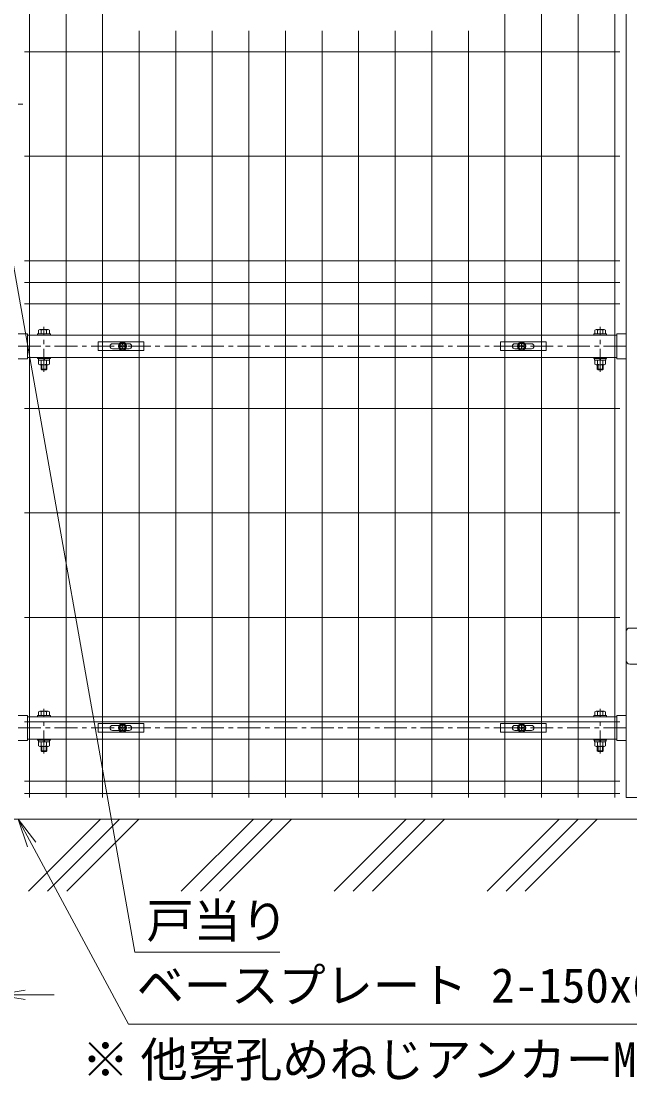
# Model space of a CAD drawing. Units: millimetres, scale not verified. Extents: x -4200 to 4200, y -2970 to 2970.
# Drawn here: x -3166 to -2321, y -670 to 802 of the extents above; entities that cross this region are included whole.
import ezdxf
from ezdxf.enums import TextEntityAlignment as Align

# ---------------------------------------------------------------- set-up
doc = ezdxf.new("R2010")
doc.units = ezdxf.units.MM
doc.header["$LTSCALE"] = 20
doc.linetypes.add('USER1', pattern=[50.8, 31.75, -6.35, 6.35, -6.35])
for name, color, linetype, lineweight in [('0-0_D-STR-TXT', 7, 'Continuous', 9), ('0-1_D-STR1', 1, 'Continuous', 18), ('0-2_D-STR-DIM', 7, 'Continuous', 9), ('0-3_0', 7, 'Continuous', 9), ('0-5_D-STR3', 3, 'Continuous', 13), ('0-6_D-BMK', 2, 'USER1', 13), ('0-7_Defpoints', 6, 'Continuous', 18), ('0-8_D-STR2', 7, 'Continuous', 9), ('0-9_D-BGD', 7, 'Continuous', 9), ('0-A_D-DCR-HCH', 7, 'Continuous', 9)]:
    doc.layers.add(name, color=color, linetype=linetype, lineweight=lineweight)
doc.styles.add('ＭＳ ゴシック', font='')
doc.styles.get('ＭＳ ゴシック').set_extended_font_data('MS Gothic')

# ---------------------------------------------------------------- blocks, each defined once
blk = doc.blocks.new('U5')
at = {"layer": '0-1_D-STR1'}
for p, q in [((17880, 28300), (17880, 600)), ((1000, 13484), (1260, 13484)), ((1260, 13484), (1260, 12786)), ((17620, 13445), (1260, 13445)), ((17880, 13484), (17620, 13484)), ((17620, 13484), (17620, 12786)), ((1260, 12786), (1000, 12786)), ((17620, 12825), (1260, 12825)), ((17620, 12786), (17880, 12786)), ((1000, 2884), (1260, 2884)), ((1260, 2884), (1260, 2186)), ((17620, 2845), (1260, 2845)), ((17620, 2884), (17620, 2186)), ((17880, 2884), (17620, 2884)), ((1260, 2186), (1000, 2186)), ((17620, 2225), (1260, 2225)), ((17620, 2186), (17880, 2186)), ((17880, 600), (18680, 600))]:
    blk.add_line(p, q, dxfattribs=at)
at = {"layer": '0-5_D-STR3'}
for p, q in [((1570, 13477), (1570, 13586)), ((1832.5, 13597.1), (1607.5, 13597.1)), ((1645, 13477), (1645, 13586)), ((1795, 13477), (1795, 13586)), ((1870, 13477), (1870, 13586)), ((17009.9, 13477), (17009.9, 13586)), ((17047.4, 13597.1), (17272.5, 13597.1)), ((17085, 13477), (17085, 13586)), ((17235, 13477), (17235, 13586)), ((17310, 13477), (17310, 13586)), ((1540, 13477), (1540, 13445)), ((1540, 13477), (1900, 13477)), ((1540, 13445), (1900, 13445)), ((1870, 13477), (1570, 13477)), ((1900, 13477), (1900, 13445)), ((16980, 13477), (16980, 13445)), ((17340, 13477), (16980, 13477)), ((17340, 13445), (16980, 13445)), ((17009.9, 13477), (17310, 13477)), ((17340, 13477), (17340, 13445)), ((1540, 12825), (1540, 12793)), ((1540, 12825), (1900, 12825)), ((1540, 12793), (1900, 12793)), ((1570, 12753), (1570, 12634)), ((1645, 12753), (1645, 12634)), ((1727.5, 12753), (1704.4, 12793)), ((1741.4, 12753), (1718.3, 12793)), ((1795, 12753), (1795, 12634)), ((1870, 12753), (1870, 12634)), ((1900, 12825), (1900, 12793)), ((16980, 12825), (16980, 12793)), ((17340, 12825), (16980, 12825)), ((17340, 12793), (16980, 12793)), ((17009.9, 12753), (17009.9, 12634)), ((17085, 12753), (17085, 12634)), ((17138.6, 12753), (17161.7, 12793)), ((17152.5, 12753), (17175.6, 12793)), ((17235, 12753), (17235, 12634)), ((17310, 12753), (17310, 12634)), ((17340, 12825), (17340, 12793)), ((1607.5, 12623), (1832.5, 12623)), ((1640, 12497), (1640, 12623)), ((1640, 12497), (1660, 12477)), ((1640, 12497), (1800, 12497)), ((1660, 12477), (1660, 12623)), ((1780, 12477), (1660, 12477)), ((1780, 12477), (1780, 12623)), ((1780, 12477), (1800, 12497)), ((1800, 12497), (1800, 12623)), ((17272.5, 12623), (17047.4, 12623)), ((17080, 12497), (17080, 12623)), ((17100, 12477), (17080, 12497)), ((17240, 12497), (17080, 12497)), ((17100, 12477), (17100, 12623)), ((17100, 12477), (17220, 12477)), ((17220, 12477), (17220, 12623)), ((17240, 12497), (17220, 12477)), ((17240, 12497), (17240, 12623)), ((19260, 5310), (17980, 5310)), ((17880, 5210), (17880, 4410)), ((17980, 4310), (19260, 4310)), ((1570, 2877), (1570, 2986)), ((1832.5, 2997.1), (1607.5, 2997.1)), ((1645, 2877), (1645, 2986)), ((1795, 2877), (1795, 2986)), ((1870, 2877), (1870, 2986)), ((17009.9, 2877), (17009.9, 2986)), ((17047.4, 2997.1), (17272.5, 2997.1)), ((17085, 2877), (17085, 2986)), ((17235, 2877), (17235, 2986)), ((17310, 2877), (17310, 2986)), ((1540, 2877), (1540, 2845)), ((1540, 2877), (1900, 2877)), ((1540, 2845), (1900, 2845)), ((1870, 2877), (1570, 2877)), ((1900, 2877), (1900, 2845)), ((16980, 2877), (16980, 2845)), ((17340, 2877), (16980, 2877)), ((17340, 2845), (16980, 2845)), ((17009.9, 2877), (17310, 2877)), ((17340, 2877), (17340, 2845)), ((1540, 2225), (1540, 2193)), ((1540, 2225), (1900, 2225)), ((1540, 2193), (1900, 2193)), ((1570, 2153), (1570, 2034)), ((1645, 2153), (1645, 2034)), ((1727.5, 2153), (1704.4, 2193)), ((1741.4, 2153), (1718.3, 2193)), ((1795, 2153), (1795, 2034)), ((1870, 2153), (1870, 2034)), ((1900, 2225), (1900, 2193)), ((16980, 2225), (16980, 2193)), ((17340, 2225), (16980, 2225)), ((17340, 2193), (16980, 2193)), ((17009.9, 2153), (17009.9, 2034)), ((17085, 2153), (17085, 2034)), ((17138.6, 2153), (17161.7, 2193)), ((17152.5, 2153), (17175.6, 2193)), ((17235, 2153), (17235, 2034)), ((17310, 2153), (17310, 2034)), ((17340, 2225), (17340, 2193)), ((1607.5, 2023), (1832.5, 2023)), ((1640, 1897), (1640, 2023)), ((1640, 1897), (1660, 1877)), ((1640, 1897), (1800, 1897)), ((1660, 1877), (1660, 2023)), ((1780, 1877), (1660, 1877)), ((1780, 1877), (1780, 2023)), ((1780, 1877), (1800, 1897)), ((1800, 1897), (1800, 2023)), ((17272.5, 2023), (17047.4, 2023)), ((17080, 1897), (17080, 2023)), ((17100, 1877), (17080, 1897)), ((17240, 1897), (17080, 1897)), ((17100, 1877), (17100, 2023)), ((17100, 1877), (17220, 1877)), ((17220, 1877), (17220, 2023)), ((17240, 1897), (17220, 1877)), ((17240, 1897), (17240, 2023))]:
    blk.add_line(p, q, dxfattribs=at)
for points in [[(1874, 12753), (1566, 12753), (1566, 12793)], [(1874, 12753), (1874, 12793), (1566, 12793)], [(17006, 12753), (17314, 12753), (17314, 12793)], [(17006, 12753), (17006, 12793), (17314, 12793)], [(1874, 2153), (1566, 2153), (1566, 2193)], [(1874, 2153), (1874, 2193), (1566, 2193)], [(17006, 2153), (17314, 2153), (17314, 2193)], [(17006, 2153), (17006, 2193), (17314, 2193)]]:
    blk.add_lwpolyline(points, dxfattribs=at)
for centre, radius, start, end in [((1607.5, 13528), 69.1, 57.13278, 122.86722), ((1720, 13337.2), 259.8, 73.22135, 106.77865), ((1832.5, 13528), 69.1, 57.13278, 122.86722), ((17047.4, 13528), 69.1, 57.13278, 122.86722), ((17160, 13337.2), 259.8, 73.22135, 106.77865), ((17272.5, 13528), 69.1, 57.13278, 122.86722), ((1607.5, 12692.1), 69.1, 237.13278, 302.86722), ((1720, 12882.8), 259.8, 253.22135, 286.77865), ((1832.5, 12692.1), 69.1, 237.13278, 302.86722), ((17047.4, 12692.1), 69.1, 237.13278, 302.86722), ((17160, 12882.8), 259.8, 253.22135, 286.77865), ((17272.5, 12692.1), 69.1, 237.13278, 302.86722), ((17980, 5210), 100, 90, 180), ((17980, 4410), 100, 180, 270), ((1607.5, 2928), 69.1, 57.13278, 122.86722), ((1720, 2737.2), 259.8, 73.22135, 106.77865), ((1832.5, 2928), 69.1, 57.13278, 122.86722), ((17047.4, 2928), 69.1, 57.13278, 122.86722), ((17160, 2737.2), 259.8, 73.22135, 106.77865), ((17272.5, 2928), 69.1, 57.13278, 122.86722), ((1607.5, 2092.1), 69.1, 237.13278, 302.86722), ((1720, 2282.8), 259.8, 253.22135, 286.77865), ((1832.5, 2092.1), 69.1, 237.13278, 302.86722), ((17047.4, 2092.1), 69.1, 237.13278, 302.86722), ((17160, 2282.8), 259.8, 253.22135, 286.77865), ((17272.5, 2092.1), 69.1, 237.13278, 302.86722)]:
    blk.add_arc(centre, radius, start, end, dxfattribs=at)
at = {"layer": '0-6_D-BMK'}
for p, q in [((-1024.3, 19860), (1136.8, 19860)), ((1720, 12428), (1720, 13669.8)), ((17160, 12428), (17160, 13669.8)), ((1000, 13135), (17880, 13135)), ((1720, 1828), (1720, 3069.8)), ((17160, 1828), (17160, 3069.8)), ((1000, 2535), (17880, 2535))]:
    blk.add_line(p, q, dxfattribs=at)
at = {"layer": '0-7_Defpoints'}
for centre in [(3900, 13135), (14980, 13135), (3900, 2535), (14980, 2535)]:
    blk.add_circle(centre, 80, dxfattribs=at)
blk = doc.blocks.new('A$C1aa64d16')
at = {"layer": '0-5_D-STR3'}
for p, q in [((-679.7, 120), (590.3, 120)), ((-679.7, -120), (-679.7, 120)), ((-274.7, 70), (-91.2, 70)), ((-37.1, 8.4), (-63, 7.9)), ((-63, 7.9), (-63, -7.9)), ((-7.9, 63), (-8.4, 37.1)), ((-7.9, 63), (7.9, 63)), ((7.9, 63), (8.4, 37.1)), ((37.1, 8.4), (63, 7.9)), ((63, 7.9), (63, -7.9)), ((91.2, 70), (185.3, 70)), ((-274.7, -70), (-91.2, -70)), ((-37.1, -8.4), (-63, -7.9)), ((-7.9, -63), (-8.4, -37.1)), ((37.1, -8.4), (63, -7.9)), ((91.2, -70), (185.3, -70))]:
    blk.add_line(p, q, dxfattribs=at)
for points in [[(-679.7, -120), (590.3, -120), (590.3, 120)], [(-7.9, -63), (7.9, -63), (8.4, -37.1)]]:
    blk.add_lwpolyline(points, dxfattribs=at)
for radius in [115, 105]:
    blk.add_circle((0, 0), radius, dxfattribs=at)
for centre, radius, start, end in [((-274.7, 0), 70, 90, 270), ((-38.1, 38.1), 29.8, 270, 0), ((38.1, 38.1), 29.8, 180, 270), ((185.3, 0), 70, 270, 90), ((-38.1, -38.1), 29.8, 0, 90), ((38.1, -38.1), 29.8, 90, 180)]:
    blk.add_arc(centre, radius, start, end, dxfattribs=at)
blk = doc.blocks.new('A$Cf29bf4b8')
at = {"layer": '0-5_D-STR3'}
for p, q in [((-590.3, 120), (679.7, 120)), ((-590.3, -120), (-590.3, 120)), ((-185.3, 70), (-91.2, 70)), ((-37.1, 8.4), (-63, 7.9)), ((-63, 7.9), (-63, -7.9)), ((-7.9, 63), (-8.4, 37.1)), ((-7.9, 63), (7.9, 63)), ((7.9, 63), (8.4, 37.1)), ((37.1, 8.4), (63, 7.9)), ((63, 7.9), (63, -7.9)), ((91.2, 70), (274.7, 70)), ((-185.3, -70), (-91.2, -70)), ((-37.1, -8.4), (-63, -7.9)), ((-7.9, -63), (-8.4, -37.1)), ((37.1, -8.4), (63, -7.9)), ((91.2, -70), (274.7, -70))]:
    blk.add_line(p, q, dxfattribs=at)
for points in [[(-590.3, -120), (679.7, -120), (679.7, 120)], [(-7.9, -63), (7.9, -63), (8.4, -37.1)]]:
    blk.add_lwpolyline(points, dxfattribs=at)
for radius in [115, 105]:
    blk.add_circle((0, 0), radius, dxfattribs=at)
for centre, radius, start, end in [((-185.3, 0), 70, 90, 270), ((-38.1, 38.1), 29.8, 270, 0), ((38.1, 38.1), 29.8, 180, 270), ((274.7, 0), 70, 270, 90), ((-38.1, -38.1), 29.8, 0, 90), ((38.1, -38.1), 29.8, 90, 180)]:
    blk.add_arc(centre, radius, start, end, dxfattribs=at)
blk = doc.blocks.new('_Open')
at = {"layer": '0-3_0'}
blk.add_line((-20, 3.33), (0, 0), dxfattribs=at)
blk.add_lwpolyline([(-20, -3.33), (0, 0), (-20, 0)], dxfattribs=at)
blk = doc.blocks.new('MLeader8')
at = {"layer": '0-0_D-STR-TXT'}
blk.add_line((-3157.35, -344.87), (-3170.45, -306.49), dxfattribs=at)
for points in [[(-3145.61, -338.55), (-3170.45, -306.49), (-3151.48, -341.71)], [(-3151.48, -341.71), (-3017.15, -591.1), (-2242.31, -591.1), (-2190.53, -591.1)]]:
    blk.add_lwpolyline(points, dxfattribs=at)

msp = doc.modelspace()

# ---------------------------------------------------------------- linework, layer by layer
at = {"layer": '0-0_D-STR-TXT'}
msp.add_lwpolyline([(-2807.26, -490.94), (-3008.33, -490.94), (-3183.5, 502.11)], dxfattribs=at)
at = {"layer": '0-2_D-STR-DIM'}
msp.add_line((-3160.45, -550.32), (-3120.45, -550.32), dxfattribs=at)
at = {"layer": '0-8_D-STR2'}
for p, q in [((-3154.61, 1193.51), (-3154.61, -276.49)), ((-3103.84, 1193.51), (-3103.84, -276.49)), ((-3053.07, 1193.51), (-3053.07, -276.49)), ((-2494.6, 1193.51), (-2494.6, -276.49)), ((-2443.83, 1193.51), (-2443.83, -276.49)), ((-2393.06, 1193.51), (-2393.06, -276.49)), ((-2342.29, 1193.51), (-2342.29, -276.49)), ((-3002.3, 788.32), (-3002.3, -276.49)), ((-2951.53, 788.32), (-2951.53, -276.49)), ((-2900.76, 788.32), (-2900.76, -276.49)), ((-2849.99, 788.32), (-2849.99, -276.49)), ((-2799.22, 788.32), (-2799.22, -276.49)), ((-2748.45, 788.32), (-2748.45, -276.49)), ((-2697.68, 788.32), (-2697.68, -276.49)), ((-2646.91, 788.32), (-2646.91, -276.49)), ((-2596.14, 788.32), (-2596.14, -276.49)), ((-2545.37, 788.32), (-2545.37, -276.49)), ((-3161.61, 759.26), (-2335.29, 759.26)), ((-3161.61, 614.13), (-2335.29, 614.13)), ((-3161.61, 469.01), (-2335.29, 469.01)), ((-3161.61, 439.01), (-2335.29, 439.01)), ((-3161.61, 409.01), (-2335.29, 409.01)), ((-3161.61, 263.88), (-2335.29, 263.88)), ((-3161.61, 118.76), (-2335.29, 118.76)), ((-3161.61, -26.37), (-2335.29, -26.37)), ((-3161.61, -171.49), (-2335.29, -171.49)), ((-3161.61, -253.64), (-2335.29, -253.64)), ((-3161.61, -270.64), (-2335.29, -270.64))]:
    msp.add_line(p, q, dxfattribs=at)
at = {"layer": '0-9_D-BGD'}
msp.add_line((-3627.82, -306.5), (-1833.07, -306.49), dxfattribs=at)
at = {"layer": '0-A_D-DCR-HCH'}
for p, q in [((-3155.92, -406.49), (-3055.92, -306.49)), ((-3129.41, -406.49), (-3029.41, -306.49)), ((-3102.89, -406.49), (-3002.89, -306.49)), ((-2943.79, -406.49), (-2843.79, -306.49)), ((-2917.28, -406.49), (-2817.28, -306.49)), ((-2890.76, -406.49), (-2790.76, -306.49)), ((-2731.66, -406.49), (-2631.66, -306.49)), ((-2705.14, -406.49), (-2605.14, -306.49)), ((-2678.63, -406.49), (-2578.63, -306.49)), ((-2519.53, -406.49), (-2419.53, -306.49)), ((-2493.01, -406.49), (-2393.01, -306.49)), ((-2466.5, -406.49), (-2366.5, -306.49))]:
    msp.add_line(p, q, dxfattribs=at)

# ---------------------------------------------------------------- block references
at = {"layer": '0-0_D-STR-TXT'}
msp.add_blockref('MLeader8', (0, 0), dxfattribs=at)
at = {"layer": '0-2_D-STR-DIM', "xscale": 0.05, "yscale": 0.05}
for name, p in [('U5', (-3220.45, -306.49)), ('A$C1aa64d16', (-3025.45, 350.26)), ('A$Cf29bf4b8', (-2471.45, 350.26)), ('A$C1aa64d16', (-3025.45, -179.74)), ('A$Cf29bf4b8', (-2471.45, -179.74))]:
    msp.add_blockref(name, p, dxfattribs=at)
at = {"layer": '0-2_D-STR-DIM', "xscale": 2, "yscale": 2, "rotation": 180}
msp.add_blockref('_Open', (-3200.45, -550.32), dxfattribs=at)

# ---------------------------------------------------------------- texts
at = {"layer": '0-0_D-STR-TXT', "style": 'ＭＳ ゴシック'}
for s, p in [('戸当り', (-2992.29, -485.85)), ('ベースプレート 2-150x65x6', (-3005.82, -575.71)), ('※', (-3081.96, -678.65)), ('他穿孔めねじアンカーM12', (-3000.49, -678.72))]:
    msp.add_text(s, height=48.09, dxfattribs=at).set_placement(p, align=Align.BOTTOM_LEFT)

doc.saveas('drawing.dxf')
